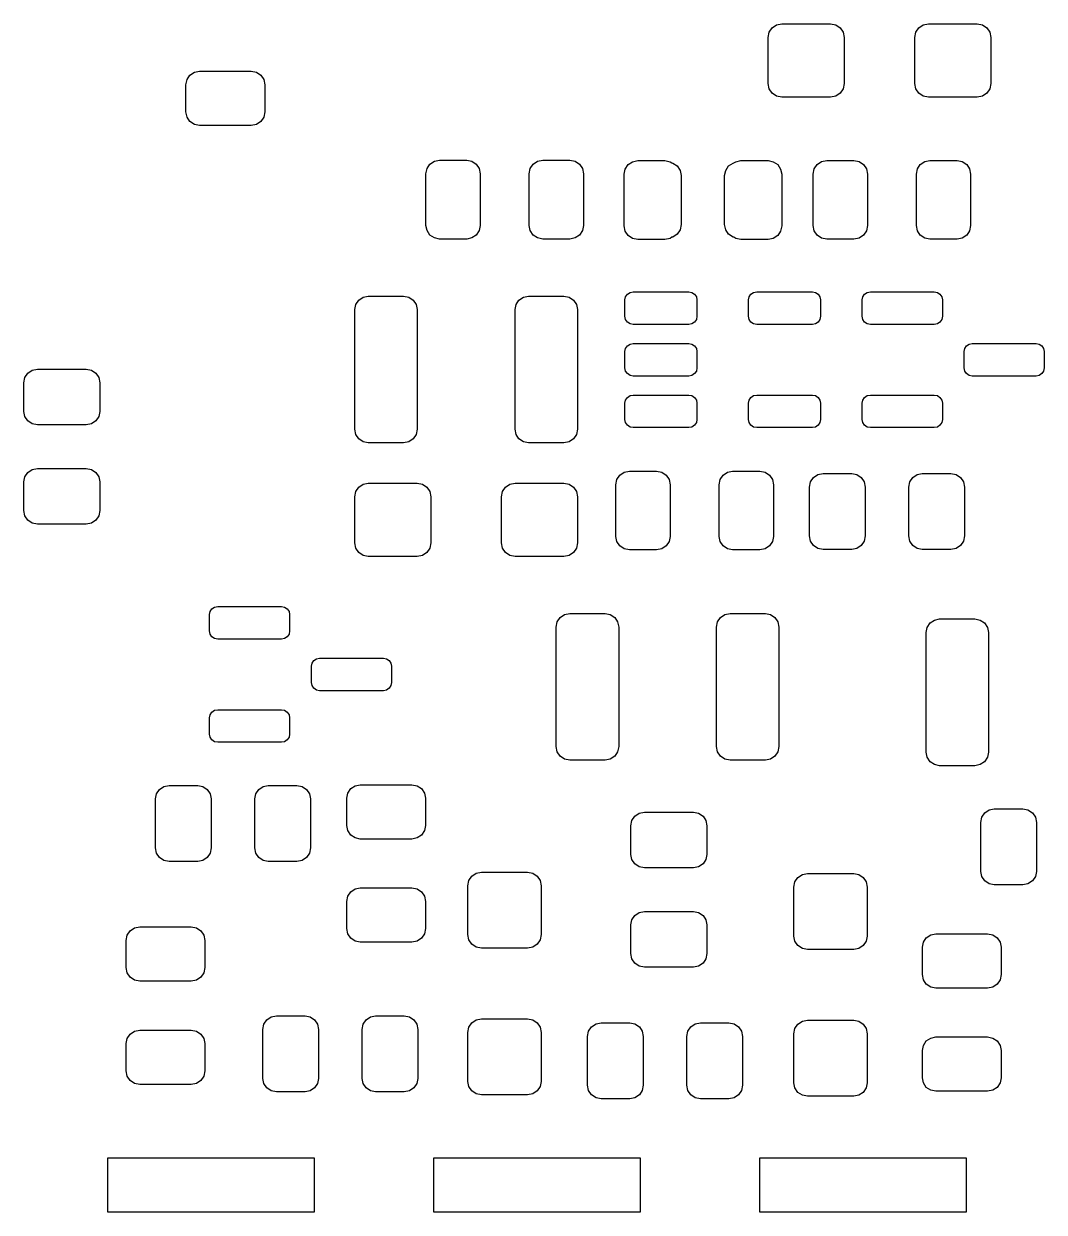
# Model space of a CAD drawing. Header units: inches. Extents: x 0.39 to 2.81, y 0.39 to 2.13.
# Drawn here: x 1.582 to 2.322, y 0.398 to 1.259 of the extents above; entities that cross this region are included whole.
import ezdxf

# ---------------------------------------------------------------- set-up
doc = ezdxf.new("R2010")
doc.units = ezdxf.units.IN
doc.header["$MEASUREMENT"] = 0
doc.layers.add('BLACK', color=250, linetype='CONTINUOUS')

msp = doc.modelspace()

# ---------------------------------------------------------------- linework, layer by layer
at = {"layer": 'BLACK', "linetype": 'CONTINUOUS'}
for p, q in [((2.12472, 1.25655), (2.12791, 1.25868)), ((2.12791, 1.25868), (2.13168, 1.25943)), ((2.13168, 1.25943), (2.16711, 1.25943)), ((2.16711, 1.25943), (2.17088, 1.25868)), ((2.17088, 1.25868), (2.17407, 1.25655)), ((2.23102, 1.25655), (2.23421, 1.25868)), ((2.23421, 1.25868), (2.23798, 1.25943)), ((2.23798, 1.25943), (2.27341, 1.25943)), ((2.27341, 1.25943), (2.27718, 1.25868)), ((2.27718, 1.25868), (2.28037, 1.25655)), ((2.12183, 1.24959), (2.12258, 1.25336)), ((2.12183, 1.21613), (2.12183, 1.24959)), ((2.12258, 1.25336), (2.12472, 1.25655)), ((2.17407, 1.25655), (2.1762, 1.25336)), ((2.1762, 1.25336), (2.17695, 1.24959)), ((2.17695, 1.24959), (2.17695, 1.21613)), ((2.22813, 1.24959), (2.22888, 1.25336)), ((2.22813, 1.21613), (2.22813, 1.24959)), ((2.22888, 1.25336), (2.23102, 1.25655)), ((2.28037, 1.25655), (2.2825, 1.25336)), ((2.2825, 1.25336), (2.28325, 1.24959)), ((2.28325, 1.24959), (2.28325, 1.21613)), ((1.70288, 1.22226), (1.70608, 1.22439)), ((1.70608, 1.22439), (1.70984, 1.22514)), ((1.70984, 1.22514), (1.74724, 1.22514)), ((1.74724, 1.22514), (1.75101, 1.22439)), ((1.75101, 1.22439), (1.7542, 1.22226)), ((1.7, 1.2153), (1.70075, 1.21907)), ((1.7, 1.19561), (1.7, 1.2153)), ((1.70075, 1.21907), (1.70288, 1.22226)), ((1.7542, 1.22226), (1.75634, 1.21907)), ((1.75634, 1.21907), (1.75709, 1.2153)), ((1.75709, 1.2153), (1.75709, 1.19561)), ((2.12258, 1.21236), (2.12183, 1.21613)), ((2.17695, 1.21613), (2.1762, 1.21236)), ((2.22888, 1.21236), (2.22813, 1.21613)), ((2.28325, 1.21613), (2.2825, 1.21236)), ((2.12472, 1.20917), (2.12258, 1.21236)), ((2.12791, 1.20703), (2.12472, 1.20917)), ((2.13168, 1.20628), (2.12791, 1.20703)), ((2.16711, 1.20628), (2.13168, 1.20628)), ((2.17088, 1.20703), (2.16711, 1.20628)), ((2.17407, 1.20917), (2.17088, 1.20703)), ((2.1762, 1.21236), (2.17407, 1.20917)), ((2.23102, 1.20917), (2.22888, 1.21236)), ((2.23421, 1.20703), (2.23102, 1.20917)), ((2.23798, 1.20628), (2.23421, 1.20703)), ((2.27341, 1.20628), (2.23798, 1.20628)), ((2.27718, 1.20703), (2.27341, 1.20628)), ((2.28037, 1.20917), (2.27718, 1.20703)), ((2.2825, 1.21236), (2.28037, 1.20917)), ((1.70075, 1.19185), (1.7, 1.19561)), ((1.70288, 1.18865), (1.70075, 1.19185)), ((1.70608, 1.18652), (1.70288, 1.18865)), ((1.7542, 1.18865), (1.75101, 1.18652)), ((1.75634, 1.19185), (1.7542, 1.18865)), ((1.75709, 1.19561), (1.75634, 1.19185)), ((1.70984, 1.18577), (1.70608, 1.18652)), ((1.74724, 1.18577), (1.70984, 1.18577)), ((1.75101, 1.18652), (1.74724, 1.18577)), ((1.87391, 1.1507), (1.87466, 1.15447)), ((1.87466, 1.15447), (1.8768, 1.15766)), ((1.8768, 1.15766), (1.87999, 1.15979)), ((1.87999, 1.15979), (1.88376, 1.16054)), ((1.88376, 1.16054), (1.90344, 1.16054)), ((1.90344, 1.16054), (1.90721, 1.15979)), ((1.90721, 1.15979), (1.9104, 1.15766)), ((1.9104, 1.15766), (1.91253, 1.15447)), ((1.91253, 1.15447), (1.91328, 1.1507)), ((1.94872, 1.1507), (1.94947, 1.15447)), ((1.94947, 1.15447), (1.9516, 1.15766)), ((1.9516, 1.15766), (1.95479, 1.15979)), ((1.95479, 1.15979), (1.95856, 1.16054)), ((1.95856, 1.16054), (1.97824, 1.16054)), ((1.97824, 1.16054), (1.98201, 1.15979)), ((1.98201, 1.15979), (1.9852, 1.15766)), ((1.9852, 1.15766), (1.98734, 1.15447)), ((1.98734, 1.15447), (1.98809, 1.1507)), ((2.0175, 1.1504), (2.01825, 1.15417)), ((2.01825, 1.15417), (2.02039, 1.15736)), ((2.02039, 1.15736), (2.02358, 1.15949)), ((2.02358, 1.15949), (2.02735, 1.16024)), ((2.02735, 1.16024), (2.04703, 1.16024)), ((2.04703, 1.16024), (2.0508, 1.15949)), ((2.0508, 1.15949), (2.05206, 1.15865)), ((2.05206, 1.15865), (2.05277, 1.15851)), ((2.05277, 1.15851), (2.05596, 1.15638)), ((2.05596, 1.15638), (2.05809, 1.15318)), ((2.09109, 1.15318), (2.09322, 1.15638)), ((2.09322, 1.15638), (2.09641, 1.15851)), ((2.09641, 1.15851), (2.09712, 1.15865)), ((2.09712, 1.15865), (2.09838, 1.15949)), ((2.09838, 1.15949), (2.10215, 1.16024)), ((2.10215, 1.16024), (2.12183, 1.16024)), ((2.12183, 1.16024), (2.1256, 1.15949)), ((2.1256, 1.15949), (2.12879, 1.15736)), ((2.12879, 1.15736), (2.13093, 1.15417)), ((2.13093, 1.15417), (2.13168, 1.1504)), ((2.15446, 1.15056), (2.15521, 1.15433)), ((2.15521, 1.15433), (2.15734, 1.15752)), ((2.15734, 1.15752), (2.16053, 1.15965)), ((2.16053, 1.15965), (2.1643, 1.1604)), ((2.1643, 1.1604), (2.18398, 1.1604)), ((2.18398, 1.1604), (2.18775, 1.15965)), ((2.18775, 1.15965), (2.19094, 1.15752)), ((2.19094, 1.15752), (2.19308, 1.15433)), ((2.19308, 1.15433), (2.19383, 1.15056)), ((2.22926, 1.15056), (2.23001, 1.15433)), ((2.23001, 1.15433), (2.23214, 1.15752)), ((2.23214, 1.15752), (2.23534, 1.15965)), ((2.23534, 1.15965), (2.2391, 1.1604)), ((2.2391, 1.1604), (2.25879, 1.1604)), ((2.25879, 1.1604), (2.26255, 1.15965)), ((2.26255, 1.15965), (2.26575, 1.15752)), ((2.26575, 1.15752), (2.26788, 1.15433)), ((2.26788, 1.15433), (2.26863, 1.15056)), ((1.87391, 1.1133), (1.87391, 1.1507)), ((1.91328, 1.1507), (1.91328, 1.1133)), ((1.94872, 1.1133), (1.94872, 1.1507)), ((1.98809, 1.1507), (1.98809, 1.1133)), ((2.0175, 1.113), (2.0175, 1.1504)), ((2.05809, 1.15318), (2.05884, 1.14942)), ((2.05884, 1.14942), (2.05884, 1.11398)), ((2.09034, 1.14942), (2.09109, 1.15318)), ((2.09034, 1.11398), (2.09034, 1.14942)), ((2.13168, 1.1504), (2.13168, 1.113)), ((2.15446, 1.11316), (2.15446, 1.15056)), ((2.19383, 1.15056), (2.19383, 1.11316)), ((2.22926, 1.11316), (2.22926, 1.15056)), ((2.26863, 1.15056), (2.26863, 1.11316)), ((1.87466, 1.10953), (1.87391, 1.1133)), ((1.91328, 1.1133), (1.91253, 1.10953)), ((1.94947, 1.10953), (1.94872, 1.1133)), ((1.98809, 1.1133), (1.98734, 1.10953)), ((2.01825, 1.10923), (2.0175, 1.113)), ((2.05884, 1.11398), (2.05809, 1.11022)), ((2.09109, 1.11022), (2.09034, 1.11398)), ((2.13168, 1.113), (2.13093, 1.10923)), ((2.15521, 1.10939), (2.15446, 1.11316)), ((2.19383, 1.11316), (2.19308, 1.10939)), ((2.23001, 1.10939), (2.22926, 1.11316)), ((2.26863, 1.11316), (2.26788, 1.10939)), ((1.8768, 1.10634), (1.87466, 1.10953)), ((1.87999, 1.10421), (1.8768, 1.10634)), ((1.88376, 1.10346), (1.87999, 1.10421)), ((1.90344, 1.10346), (1.88376, 1.10346)), ((1.90721, 1.10421), (1.90344, 1.10346)), ((1.9104, 1.10634), (1.90721, 1.10421)), ((1.91253, 1.10953), (1.9104, 1.10634)), ((1.9516, 1.10634), (1.94947, 1.10953)), ((1.95479, 1.10421), (1.9516, 1.10634)), ((1.95856, 1.10346), (1.95479, 1.10421)), ((1.97824, 1.10346), (1.95856, 1.10346)), ((1.98201, 1.10421), (1.97824, 1.10346)), ((1.9852, 1.10634), (1.98201, 1.10421)), ((1.98734, 1.10953), (1.9852, 1.10634)), ((2.02039, 1.10604), (2.01825, 1.10923)), ((2.02358, 1.10391), (2.02039, 1.10604)), ((2.02735, 1.10316), (2.02358, 1.10391)), ((2.04703, 1.10316), (2.02735, 1.10316)), ((2.0508, 1.10391), (2.04703, 1.10316)), ((2.05206, 1.10475), (2.0508, 1.10391)), ((2.05277, 1.10489), (2.05206, 1.10475)), ((2.05596, 1.10702), (2.05277, 1.10489)), ((2.05809, 1.11022), (2.05596, 1.10702)), ((2.09322, 1.10702), (2.09109, 1.11022)), ((2.09641, 1.10489), (2.09322, 1.10702)), ((2.09712, 1.10475), (2.09641, 1.10489)), ((2.09838, 1.10391), (2.09712, 1.10475)), ((2.10215, 1.10316), (2.09838, 1.10391)), ((2.12183, 1.10316), (2.10215, 1.10316)), ((2.1256, 1.10391), (2.12183, 1.10316)), ((2.12879, 1.10604), (2.1256, 1.10391)), ((2.13093, 1.10923), (2.12879, 1.10604)), ((2.15734, 1.1062), (2.15521, 1.10939)), ((2.16053, 1.10406), (2.15734, 1.1062)), ((2.1643, 1.10331), (2.16053, 1.10406)), ((2.18398, 1.10331), (2.1643, 1.10331)), ((2.18775, 1.10406), (2.18398, 1.10331)), ((2.19094, 1.1062), (2.18775, 1.10406)), ((2.19308, 1.10939), (2.19094, 1.1062)), ((2.23214, 1.1062), (2.23001, 1.10939)), ((2.23534, 1.10406), (2.23214, 1.1062)), ((2.2391, 1.10331), (2.23534, 1.10406)), ((2.25879, 1.10331), (2.2391, 1.10331)), ((2.26255, 1.10406), (2.25879, 1.10331)), ((2.26575, 1.1062), (2.26255, 1.10406)), ((2.26788, 1.10939), (2.26575, 1.1062)), ((1.82304, 1.05607), (1.82517, 1.05927)), ((1.82517, 1.05927), (1.82837, 1.0614)), ((1.82837, 1.0614), (1.83213, 1.06215)), ((1.83213, 1.06215), (1.85772, 1.06215)), ((1.85772, 1.06215), (1.86149, 1.0614)), ((1.86149, 1.0614), (1.86468, 1.05927)), ((1.86468, 1.05927), (1.86682, 1.05607)), ((1.93918, 1.05607), (1.94132, 1.05927)), ((1.94132, 1.05927), (1.94451, 1.0614)), ((1.94451, 1.0614), (1.94828, 1.06215)), ((1.94828, 1.06215), (1.97387, 1.06215)), ((1.97387, 1.06215), (1.97763, 1.0614)), ((1.97763, 1.0614), (1.98083, 1.05927)), ((1.98083, 1.05927), (1.98296, 1.05607)), ((2.01813, 1.05931), (2.01858, 1.06157)), ((2.01813, 1.0475), (2.01813, 1.05931)), ((2.01858, 1.06157), (2.01986, 1.06348)), ((2.01986, 1.06348), (2.02178, 1.06476)), ((2.02178, 1.06476), (2.02404, 1.06521)), ((2.02404, 1.06521), (2.06439, 1.06521)), ((2.06439, 1.06521), (2.06665, 1.06476)), ((2.06665, 1.06476), (2.06857, 1.06348)), ((2.06857, 1.06348), (2.06985, 1.06157)), ((2.06985, 1.06157), (2.0703, 1.05931)), ((2.0703, 1.05931), (2.0703, 1.0475)), ((2.1077, 1.05931), (2.10815, 1.06157)), ((2.1077, 1.0475), (2.1077, 1.05931)), ((2.10815, 1.06157), (2.10943, 1.06348)), ((2.10943, 1.06348), (2.11135, 1.06476)), ((2.11135, 1.06476), (2.11361, 1.06521)), ((2.11361, 1.06521), (2.15396, 1.06521)), ((2.15396, 1.06521), (2.15622, 1.06476)), ((2.15622, 1.06476), (2.15814, 1.06348)), ((2.15814, 1.06348), (2.15942, 1.06157)), ((2.15942, 1.06157), (2.15987, 1.05931)), ((2.15987, 1.05931), (2.15987, 1.0475)), ((2.19006, 1.05931), (2.1905, 1.06157)), ((2.19006, 1.0475), (2.19006, 1.05931)), ((2.1905, 1.06157), (2.19178, 1.06348)), ((2.19178, 1.06348), (2.1937, 1.06476)), ((2.1937, 1.06476), (2.19596, 1.06521)), ((2.19596, 1.06521), (2.24222, 1.06521)), ((2.24222, 1.06521), (2.24448, 1.06476)), ((2.24448, 1.06476), (2.2464, 1.06348)), ((2.2464, 1.06348), (2.24768, 1.06157)), ((2.24768, 1.06157), (2.24813, 1.05931)), ((2.24813, 1.05931), (2.24813, 1.0475)), ((1.82229, 1.05231), (1.82304, 1.05607)), ((1.82229, 0.96569), (1.82229, 1.05231)), ((1.86682, 1.05607), (1.86757, 1.05231)), ((1.86757, 1.05231), (1.86757, 0.96569)), ((1.93843, 1.05231), (1.93918, 1.05607)), ((1.93843, 0.96569), (1.93843, 1.05231)), ((1.98296, 1.05607), (1.98371, 1.05231)), ((1.98371, 1.05231), (1.98371, 0.96569)), ((2.01858, 1.04524), (2.01813, 1.0475)), ((2.01986, 1.04332), (2.01858, 1.04524)), ((2.02178, 1.04204), (2.01986, 1.04332)), ((2.02404, 1.04159), (2.02178, 1.04204)), ((2.06665, 1.04204), (2.06439, 1.04159)), ((2.06857, 1.04332), (2.06665, 1.04204)), ((2.06985, 1.04524), (2.06857, 1.04332)), ((2.0703, 1.0475), (2.06985, 1.04524)), ((2.10815, 1.04524), (2.1077, 1.0475)), ((2.10943, 1.04332), (2.10815, 1.04524)), ((2.11135, 1.04204), (2.10943, 1.04332)), ((2.11361, 1.04159), (2.11135, 1.04204)), ((2.15622, 1.04204), (2.15396, 1.04159)), ((2.15814, 1.04332), (2.15622, 1.04204)), ((2.15942, 1.04524), (2.15814, 1.04332)), ((2.15987, 1.0475), (2.15942, 1.04524)), ((2.1905, 1.04524), (2.19006, 1.0475)), ((2.19178, 1.04332), (2.1905, 1.04524)), ((2.1937, 1.04204), (2.19178, 1.04332)), ((2.19596, 1.04159), (2.1937, 1.04204)), ((2.24448, 1.04204), (2.24222, 1.04159)), ((2.2464, 1.04332), (2.24448, 1.04204)), ((2.24768, 1.04524), (2.2464, 1.04332)), ((2.24813, 1.0475), (2.24768, 1.04524)), ((2.06439, 1.04159), (2.02404, 1.04159)), ((2.15396, 1.04159), (2.11361, 1.04159)), ((2.24222, 1.04159), (2.19596, 1.04159)), ((2.01858, 1.02417), (2.01986, 1.02608)), ((2.01986, 1.02608), (2.02178, 1.02736)), ((2.02178, 1.02736), (2.02404, 1.02781)), ((2.02404, 1.02781), (2.06439, 1.02781)), ((2.06439, 1.02781), (2.06665, 1.02736)), ((2.06665, 1.02736), (2.06857, 1.02608)), ((2.06857, 1.02608), (2.06985, 1.02417)), ((2.26432, 1.02417), (2.2656, 1.02608)), ((2.2656, 1.02608), (2.26752, 1.02736)), ((2.26752, 1.02736), (2.26978, 1.02781)), ((2.26978, 1.02781), (2.31604, 1.02781)), ((2.31604, 1.02781), (2.3183, 1.02736)), ((2.3183, 1.02736), (2.32022, 1.02608)), ((2.32022, 1.02608), (2.3215, 1.02417)), ((2.01813, 1.02191), (2.01858, 1.02417)), ((2.01813, 1.01009), (2.01813, 1.02191)), ((2.06985, 1.02417), (2.0703, 1.02191)), ((2.0703, 1.02191), (2.0703, 1.01009)), ((2.26387, 1.02191), (2.26432, 1.02417)), ((2.26387, 1.01009), (2.26387, 1.02191)), ((2.3215, 1.02417), (2.32194, 1.02191)), ((2.32194, 1.02191), (2.32194, 1.01009)), ((1.58532, 1.00622), (1.58852, 1.00835)), ((1.58852, 1.00835), (1.59228, 1.0091)), ((1.59228, 1.0091), (1.62772, 1.0091)), ((1.62772, 1.0091), (1.63148, 1.00835)), ((1.63148, 1.00835), (1.63468, 1.00622)), ((2.01858, 1.00783), (2.01813, 1.01009)), ((2.01986, 1.00592), (2.01858, 1.00783)), ((2.06985, 1.00783), (2.06857, 1.00592)), ((2.0703, 1.01009), (2.06985, 1.00783)), ((2.26432, 1.00783), (2.26387, 1.01009)), ((2.2656, 1.00592), (2.26432, 1.00783)), ((2.3215, 1.00783), (2.32022, 1.00592)), ((2.32194, 1.01009), (2.3215, 1.00783)), ((1.58244, 0.99926), (1.58319, 1.00303)), ((1.58244, 0.97859), (1.58244, 0.99926)), ((1.58319, 1.00303), (1.58532, 1.00622)), ((1.63468, 1.00622), (1.63681, 1.00303)), ((1.63681, 1.00303), (1.63756, 0.99926)), ((1.63756, 0.99926), (1.63756, 0.97859)), ((2.02178, 1.00464), (2.01986, 1.00592)), ((2.02404, 1.00419), (2.02178, 1.00464)), ((2.06439, 1.00419), (2.02404, 1.00419)), ((2.06665, 1.00464), (2.06439, 1.00419)), ((2.06857, 1.00592), (2.06665, 1.00464)), ((2.26752, 1.00464), (2.2656, 1.00592)), ((2.26978, 1.00419), (2.26752, 1.00464)), ((2.31604, 1.00419), (2.26978, 1.00419)), ((2.3183, 1.00464), (2.31604, 1.00419)), ((2.32022, 1.00592), (2.3183, 1.00464)), ((2.02178, 0.98996), (2.02404, 0.99041)), ((2.02404, 0.99041), (2.06439, 0.99041)), ((2.06439, 0.99041), (2.06665, 0.98996)), ((2.11135, 0.98996), (2.11361, 0.99041)), ((2.11361, 0.99041), (2.15396, 0.99041)), ((2.15396, 0.99041), (2.15622, 0.98996)), ((2.1937, 0.98996), (2.19596, 0.99041)), ((2.19596, 0.99041), (2.24222, 0.99041)), ((2.24222, 0.99041), (2.24448, 0.98996)), ((2.01813, 0.9845), (2.01858, 0.98676)), ((2.01813, 0.97269), (2.01813, 0.9845)), ((2.01858, 0.98676), (2.01986, 0.98868)), ((2.01986, 0.98868), (2.02178, 0.98996)), ((2.06665, 0.98996), (2.06857, 0.98868)), ((2.06857, 0.98868), (2.06985, 0.98676)), ((2.06985, 0.98676), (2.0703, 0.9845)), ((2.0703, 0.9845), (2.0703, 0.97269)), ((2.1077, 0.9845), (2.10815, 0.98676)), ((2.1077, 0.97269), (2.1077, 0.9845)), ((2.10815, 0.98676), (2.10943, 0.98868)), ((2.10943, 0.98868), (2.11135, 0.98996)), ((2.15622, 0.98996), (2.15814, 0.98868)), ((2.15814, 0.98868), (2.15942, 0.98676)), ((2.15942, 0.98676), (2.15987, 0.9845)), ((2.15987, 0.9845), (2.15987, 0.97269)), ((2.19006, 0.9845), (2.1905, 0.98676)), ((2.19006, 0.97269), (2.19006, 0.9845)), ((2.1905, 0.98676), (2.19178, 0.98868)), ((2.19178, 0.98868), (2.1937, 0.98996)), ((2.24448, 0.98996), (2.2464, 0.98868)), ((2.2464, 0.98868), (2.24768, 0.98676)), ((2.24768, 0.98676), (2.24813, 0.9845)), ((2.24813, 0.9845), (2.24813, 0.97269)), ((1.58319, 0.97482), (1.58244, 0.97859)), ((1.58532, 0.97163), (1.58319, 0.97482)), ((1.63681, 0.97482), (1.63468, 0.97163)), ((1.63756, 0.97859), (1.63681, 0.97482)), ((1.58852, 0.9695), (1.58532, 0.97163)), ((1.59228, 0.96875), (1.58852, 0.9695)), ((1.62772, 0.96875), (1.59228, 0.96875)), ((1.63148, 0.9695), (1.62772, 0.96875)), ((1.63468, 0.97163), (1.63148, 0.9695)), ((1.82304, 0.96193), (1.82229, 0.96569)), ((1.86757, 0.96569), (1.86682, 0.96193)), ((1.93918, 0.96193), (1.93843, 0.96569)), ((1.98371, 0.96569), (1.98296, 0.96193)), ((2.01858, 0.97043), (2.01813, 0.97269)), ((2.01986, 0.96852), (2.01858, 0.97043)), ((2.02178, 0.96724), (2.01986, 0.96852)), ((2.02404, 0.96679), (2.02178, 0.96724)), ((2.06439, 0.96679), (2.02404, 0.96679)), ((2.06665, 0.96724), (2.06439, 0.96679)), ((2.06857, 0.96852), (2.06665, 0.96724)), ((2.06985, 0.97043), (2.06857, 0.96852)), ((2.0703, 0.97269), (2.06985, 0.97043)), ((2.10815, 0.97043), (2.1077, 0.97269)), ((2.10943, 0.96852), (2.10815, 0.97043)), ((2.11135, 0.96724), (2.10943, 0.96852)), ((2.11361, 0.96679), (2.11135, 0.96724)), ((2.15396, 0.96679), (2.11361, 0.96679)), ((2.15622, 0.96724), (2.15396, 0.96679)), ((2.15814, 0.96852), (2.15622, 0.96724)), ((2.15942, 0.97043), (2.15814, 0.96852)), ((2.15987, 0.97269), (2.15942, 0.97043)), ((2.1905, 0.97043), (2.19006, 0.97269)), ((2.19178, 0.96852), (2.1905, 0.97043)), ((2.1937, 0.96724), (2.19178, 0.96852)), ((2.19596, 0.96679), (2.1937, 0.96724)), ((2.24222, 0.96679), (2.19596, 0.96679)), ((2.24448, 0.96724), (2.24222, 0.96679)), ((2.2464, 0.96852), (2.24448, 0.96724)), ((2.24768, 0.97043), (2.2464, 0.96852)), ((2.24813, 0.97269), (2.24768, 0.97043)), ((1.82517, 0.95873), (1.82304, 0.96193)), ((1.82837, 0.9566), (1.82517, 0.95873)), ((1.83213, 0.95585), (1.82837, 0.9566)), ((1.86149, 0.9566), (1.85772, 0.95585)), ((1.86468, 0.95873), (1.86149, 0.9566)), ((1.86682, 0.96193), (1.86468, 0.95873)), ((1.94132, 0.95873), (1.93918, 0.96193)), ((1.94451, 0.9566), (1.94132, 0.95873)), ((1.94828, 0.95585), (1.94451, 0.9566)), ((1.97763, 0.9566), (1.97387, 0.95585)), ((1.98083, 0.95873), (1.97763, 0.9566)), ((1.98296, 0.96193), (1.98083, 0.95873)), ((1.85772, 0.95585), (1.83213, 0.95585)), ((1.97387, 0.95585), (1.94828, 0.95585)), ((1.58244, 0.92741), (1.58319, 0.93118)), ((1.58319, 0.93118), (1.58532, 0.93437)), ((1.58532, 0.93437), (1.58852, 0.9365)), ((1.58852, 0.9365), (1.59228, 0.93725)), ((1.59228, 0.93725), (1.62772, 0.93725)), ((1.62772, 0.93725), (1.63148, 0.9365)), ((1.63148, 0.9365), (1.63468, 0.93437)), ((1.63468, 0.93437), (1.63681, 0.93118)), ((1.63681, 0.93118), (1.63756, 0.92741)), ((2.01225, 0.92917), (2.01439, 0.93236)), ((2.01439, 0.93236), (2.01758, 0.93449)), ((2.01758, 0.93449), (2.02135, 0.93524)), ((2.02135, 0.93524), (2.04103, 0.93524)), ((2.04103, 0.93524), (2.0448, 0.93449)), ((2.0448, 0.93449), (2.04799, 0.93236)), ((2.04799, 0.93236), (2.05012, 0.92917)), ((2.08706, 0.92917), (2.08919, 0.93236)), ((2.08919, 0.93236), (2.09238, 0.93449)), ((2.09238, 0.93449), (2.09615, 0.93524)), ((2.09615, 0.93524), (2.11583, 0.93524)), ((2.11583, 0.93524), (2.1196, 0.93449)), ((2.1196, 0.93449), (2.12279, 0.93236)), ((2.12279, 0.93236), (2.12493, 0.92917)), ((2.15265, 0.92748), (2.15478, 0.93068)), ((2.15478, 0.93068), (2.15797, 0.93281)), ((2.15797, 0.93281), (2.16174, 0.93356)), ((2.16174, 0.93356), (2.18241, 0.93356)), ((2.18241, 0.93356), (2.18618, 0.93281)), ((2.18618, 0.93281), (2.18937, 0.93068)), ((2.18937, 0.93068), (2.1915, 0.92748)), ((2.2245, 0.92748), (2.22663, 0.93068)), ((2.22663, 0.93068), (2.22982, 0.93281)), ((2.22982, 0.93281), (2.23359, 0.93356)), ((2.23359, 0.93356), (2.25426, 0.93356)), ((2.25426, 0.93356), (2.25803, 0.93281)), ((2.25803, 0.93281), (2.26122, 0.93068)), ((2.26122, 0.93068), (2.26335, 0.92748)), ((1.58244, 0.90674), (1.58244, 0.92741)), ((1.63756, 0.92741), (1.63756, 0.90674)), ((1.82304, 0.9205), (1.82517, 0.92369)), ((1.82517, 0.92369), (1.82837, 0.92583)), ((1.82837, 0.92583), (1.83213, 0.92657)), ((1.83213, 0.92657), (1.86757, 0.92657)), ((1.86757, 0.92657), (1.87133, 0.92583)), ((1.87133, 0.92583), (1.87453, 0.92369)), ((1.87453, 0.92369), (1.87666, 0.9205)), ((1.92934, 0.9205), (1.93147, 0.92369)), ((1.93147, 0.92369), (1.93467, 0.92583)), ((1.93467, 0.92583), (1.93843, 0.92657)), ((1.93843, 0.92657), (1.97387, 0.92657)), ((1.97387, 0.92657), (1.97763, 0.92583)), ((1.97763, 0.92583), (1.98083, 0.92369)), ((1.98083, 0.92369), (1.98296, 0.9205)), ((2.0115, 0.9254), (2.01225, 0.92917)), ((2.0115, 0.888), (2.0115, 0.9254)), ((2.05012, 0.92917), (2.05087, 0.9254)), ((2.05087, 0.9254), (2.05087, 0.888)), ((2.08631, 0.9254), (2.08706, 0.92917)), ((2.08631, 0.888), (2.08631, 0.9254)), ((2.12493, 0.92917), (2.12568, 0.9254)), ((2.12568, 0.9254), (2.12568, 0.888)), ((2.1519, 0.92372), (2.15265, 0.92748)), ((2.1519, 0.88828), (2.1519, 0.92372)), ((2.1915, 0.92748), (2.19225, 0.92372)), ((2.19225, 0.92372), (2.19225, 0.88828)), ((2.22375, 0.92372), (2.2245, 0.92748)), ((2.22375, 0.88828), (2.22375, 0.92372)), ((2.26335, 0.92748), (2.2641, 0.92372)), ((2.2641, 0.92372), (2.2641, 0.88828)), ((1.82229, 0.91673), (1.82304, 0.9205)), ((1.82229, 0.88327), (1.82229, 0.91673)), ((1.87666, 0.9205), (1.87741, 0.91673)), ((1.87741, 0.91673), (1.87741, 0.88327)), ((1.92859, 0.91673), (1.92934, 0.9205)), ((1.92859, 0.88327), (1.92859, 0.91673)), ((1.98296, 0.9205), (1.98371, 0.91673)), ((1.98371, 0.91673), (1.98371, 0.88327)), ((1.58319, 0.90297), (1.58244, 0.90674)), ((1.63756, 0.90674), (1.63681, 0.90297)), ((1.58532, 0.89978), (1.58319, 0.90297)), ((1.58852, 0.89765), (1.58532, 0.89978)), ((1.59228, 0.8969), (1.58852, 0.89765)), ((1.62772, 0.8969), (1.59228, 0.8969)), ((1.63148, 0.89765), (1.62772, 0.8969)), ((1.63468, 0.89978), (1.63148, 0.89765)), ((1.63681, 0.90297), (1.63468, 0.89978)), ((2.01225, 0.88423), (2.0115, 0.888)), ((2.05087, 0.888), (2.05012, 0.88423)), ((2.08706, 0.88423), (2.08631, 0.888)), ((2.12568, 0.888), (2.12493, 0.88423)), ((2.15265, 0.88452), (2.1519, 0.88828)), ((2.19225, 0.88828), (2.1915, 0.88452)), ((2.2245, 0.88452), (2.22375, 0.88828)), ((2.2641, 0.88828), (2.26335, 0.88452)), ((1.82304, 0.8795), (1.82229, 0.88327)), ((1.82517, 0.87631), (1.82304, 0.8795)), ((1.87666, 0.8795), (1.87453, 0.87631)), ((1.87741, 0.88327), (1.87666, 0.8795)), ((1.92934, 0.8795), (1.92859, 0.88327)), ((1.93147, 0.87631), (1.92934, 0.8795)), ((1.98296, 0.8795), (1.98083, 0.87631)), ((1.98371, 0.88327), (1.98296, 0.8795)), ((2.01439, 0.88104), (2.01225, 0.88423)), ((2.01758, 0.87891), (2.01439, 0.88104)), ((2.02135, 0.87816), (2.01758, 0.87891)), ((2.0448, 0.87891), (2.04103, 0.87816)), ((2.04799, 0.88104), (2.0448, 0.87891)), ((2.05012, 0.88423), (2.04799, 0.88104)), ((2.08919, 0.88104), (2.08706, 0.88423)), ((2.09238, 0.87891), (2.08919, 0.88104)), ((2.09615, 0.87816), (2.09238, 0.87891)), ((2.1196, 0.87891), (2.11583, 0.87816)), ((2.12279, 0.88104), (2.1196, 0.87891)), ((2.12493, 0.88423), (2.12279, 0.88104)), ((2.15478, 0.88132), (2.15265, 0.88452)), ((2.15797, 0.87919), (2.15478, 0.88132)), ((2.16174, 0.87844), (2.15797, 0.87919)), ((2.18241, 0.87844), (2.16174, 0.87844)), ((2.18618, 0.87919), (2.18241, 0.87844)), ((2.18937, 0.88132), (2.18618, 0.87919)), ((2.1915, 0.88452), (2.18937, 0.88132)), ((2.22663, 0.88132), (2.2245, 0.88452)), ((2.22982, 0.87919), (2.22663, 0.88132)), ((2.23359, 0.87844), (2.22982, 0.87919)), ((2.25426, 0.87844), (2.23359, 0.87844)), ((2.25803, 0.87919), (2.25426, 0.87844)), ((2.26122, 0.88132), (2.25803, 0.87919)), ((2.26335, 0.88452), (2.26122, 0.88132)), ((1.82837, 0.87417), (1.82517, 0.87631)), ((1.83213, 0.87343), (1.82837, 0.87417)), ((1.86757, 0.87343), (1.83213, 0.87343)), ((1.87133, 0.87417), (1.86757, 0.87343)), ((1.87453, 0.87631), (1.87133, 0.87417)), ((1.93467, 0.87417), (1.93147, 0.87631)), ((1.93843, 0.87343), (1.93467, 0.87417)), ((1.97387, 0.87343), (1.93843, 0.87343)), ((1.97763, 0.87417), (1.97387, 0.87343)), ((1.98083, 0.87631), (1.97763, 0.87417)), ((2.04103, 0.87816), (2.02135, 0.87816)), ((2.11583, 0.87816), (2.09615, 0.87816)), ((1.7175, 0.83357), (1.71878, 0.83548)), ((1.71878, 0.83548), (1.7207, 0.83676)), ((1.7207, 0.83676), (1.72296, 0.83721)), ((1.72296, 0.83721), (1.76922, 0.83721)), ((1.76922, 0.83721), (1.77148, 0.83676)), ((1.77148, 0.83676), (1.7734, 0.83548)), ((1.7734, 0.83548), (1.77468, 0.83357)), ((1.71706, 0.83131), (1.7175, 0.83357)), ((1.71706, 0.8195), (1.71706, 0.83131)), ((1.77468, 0.83357), (1.77513, 0.83131)), ((1.77513, 0.83131), (1.77513, 0.8195)), ((1.96904, 0.82607), (1.97117, 0.82927)), ((1.97117, 0.82927), (1.97437, 0.8314)), ((1.97437, 0.8314), (1.97813, 0.83215)), ((1.97813, 0.83215), (2.00372, 0.83215)), ((2.00372, 0.83215), (2.00749, 0.8314)), ((2.00749, 0.8314), (2.01068, 0.82927)), ((2.01068, 0.82927), (2.01282, 0.82607)), ((2.08518, 0.82607), (2.08732, 0.82927)), ((2.08732, 0.82927), (2.09051, 0.8314)), ((2.09051, 0.8314), (2.09428, 0.83215)), ((2.09428, 0.83215), (2.11987, 0.83215)), ((2.11987, 0.83215), (2.12363, 0.8314)), ((2.12363, 0.8314), (2.12683, 0.82927)), ((2.12683, 0.82927), (2.12896, 0.82607)), ((2.23917, 0.82527), (2.24237, 0.8274)), ((2.24237, 0.8274), (2.24613, 0.82815)), ((2.24613, 0.82815), (2.27172, 0.82815)), ((2.27172, 0.82815), (2.27549, 0.8274)), ((2.27549, 0.8274), (2.27868, 0.82527)), ((1.7175, 0.81724), (1.71706, 0.8195)), ((1.77513, 0.8195), (1.77468, 0.81724)), ((1.96829, 0.82231), (1.96904, 0.82607)), ((1.96829, 0.73569), (1.96829, 0.82231)), ((2.01282, 0.82607), (2.01357, 0.82231)), ((2.01357, 0.82231), (2.01357, 0.73569)), ((2.08443, 0.82231), (2.08518, 0.82607)), ((2.08443, 0.73569), (2.08443, 0.82231)), ((2.12896, 0.82607), (2.12971, 0.82231)), ((2.12971, 0.82231), (2.12971, 0.73569)), ((2.23629, 0.81831), (2.23704, 0.82207)), ((2.23629, 0.73169), (2.23629, 0.81831)), ((2.23704, 0.82207), (2.23917, 0.82527)), ((2.27868, 0.82527), (2.28082, 0.82207)), ((2.28082, 0.82207), (2.28157, 0.81831)), ((2.28157, 0.81831), (2.28157, 0.73169)), ((1.71878, 0.81532), (1.7175, 0.81724)), ((1.7207, 0.81404), (1.71878, 0.81532)), ((1.72296, 0.81359), (1.7207, 0.81404)), ((1.76922, 0.81359), (1.72296, 0.81359)), ((1.77148, 0.81404), (1.76922, 0.81359)), ((1.7734, 0.81532), (1.77148, 0.81404)), ((1.77468, 0.81724), (1.7734, 0.81532)), ((1.79087, 0.79391), (1.79132, 0.79617)), ((1.79087, 0.78209), (1.79087, 0.79391)), ((1.79132, 0.79617), (1.7926, 0.79808)), ((1.7926, 0.79808), (1.79452, 0.79936)), ((1.79452, 0.79936), (1.79678, 0.79981)), ((1.79678, 0.79981), (1.84304, 0.79981)), ((1.84304, 0.79981), (1.8453, 0.79936)), ((1.8453, 0.79936), (1.84722, 0.79808)), ((1.84722, 0.79808), (1.8485, 0.79617)), ((1.8485, 0.79617), (1.84894, 0.79391)), ((1.84894, 0.79391), (1.84894, 0.78209)), ((1.79132, 0.77983), (1.79087, 0.78209)), ((1.7926, 0.77792), (1.79132, 0.77983)), ((1.79452, 0.77664), (1.7926, 0.77792)), ((1.79678, 0.77619), (1.79452, 0.77664)), ((1.84304, 0.77619), (1.79678, 0.77619)), ((1.8453, 0.77664), (1.84304, 0.77619)), ((1.84722, 0.77792), (1.8453, 0.77664)), ((1.8485, 0.77983), (1.84722, 0.77792)), ((1.84894, 0.78209), (1.8485, 0.77983)), ((1.71706, 0.7565), (1.7175, 0.75876)), ((1.7175, 0.75876), (1.71878, 0.76068)), ((1.71878, 0.76068), (1.7207, 0.76196)), ((1.7207, 0.76196), (1.72296, 0.76241)), ((1.72296, 0.76241), (1.76922, 0.76241)), ((1.76922, 0.76241), (1.77148, 0.76196)), ((1.77148, 0.76196), (1.7734, 0.76068)), ((1.7734, 0.76068), (1.77468, 0.75876)), ((1.77468, 0.75876), (1.77513, 0.7565)), ((1.71706, 0.74469), (1.71706, 0.7565)), ((1.77513, 0.7565), (1.77513, 0.74469)), ((1.7175, 0.74243), (1.71706, 0.74469)), ((1.71878, 0.74052), (1.7175, 0.74243)), ((1.77468, 0.74243), (1.7734, 0.74052)), ((1.77513, 0.74469), (1.77468, 0.74243)), ((1.7207, 0.73924), (1.71878, 0.74052)), ((1.72296, 0.73879), (1.7207, 0.73924)), ((1.76922, 0.73879), (1.72296, 0.73879)), ((1.77148, 0.73924), (1.76922, 0.73879)), ((1.7734, 0.74052), (1.77148, 0.73924)), ((1.96904, 0.73193), (1.96829, 0.73569)), ((2.01357, 0.73569), (2.01282, 0.73193)), ((2.08518, 0.73193), (2.08443, 0.73569)), ((2.12971, 0.73569), (2.12896, 0.73193)), ((1.97117, 0.72873), (1.96904, 0.73193)), ((1.97437, 0.7266), (1.97117, 0.72873)), ((1.97813, 0.72585), (1.97437, 0.7266)), ((2.00372, 0.72585), (1.97813, 0.72585)), ((2.00749, 0.7266), (2.00372, 0.72585)), ((2.01068, 0.72873), (2.00749, 0.7266)), ((2.01282, 0.73193), (2.01068, 0.72873)), ((2.08732, 0.72873), (2.08518, 0.73193)), ((2.09051, 0.7266), (2.08732, 0.72873)), ((2.09428, 0.72585), (2.09051, 0.7266)), ((2.11987, 0.72585), (2.09428, 0.72585)), ((2.12363, 0.7266), (2.11987, 0.72585)), ((2.12683, 0.72873), (2.12363, 0.7266)), ((2.12896, 0.73193), (2.12683, 0.72873)), ((2.23704, 0.72793), (2.23629, 0.73169)), ((2.23917, 0.72473), (2.23704, 0.72793)), ((2.24237, 0.7226), (2.23917, 0.72473)), ((2.27868, 0.72473), (2.27549, 0.7226)), ((2.28082, 0.72793), (2.27868, 0.72473)), ((2.28157, 0.73169), (2.28082, 0.72793)), ((2.24613, 0.72185), (2.24237, 0.7226)), ((2.27172, 0.72185), (2.24613, 0.72185)), ((2.27549, 0.7226), (2.27172, 0.72185)), ((1.68086, 0.70468), (1.68405, 0.70681)), ((1.68405, 0.70681), (1.68781, 0.70756)), ((1.68781, 0.70756), (1.70848, 0.70756)), ((1.70848, 0.70756), (1.71225, 0.70681)), ((1.71225, 0.70681), (1.71544, 0.70468)), ((1.75271, 0.70468), (1.7559, 0.70681)), ((1.7559, 0.70681), (1.75967, 0.70756)), ((1.75967, 0.70756), (1.78033, 0.70756)), ((1.78033, 0.70756), (1.7841, 0.70681)), ((1.7841, 0.70681), (1.78729, 0.70468)), ((1.81934, 0.7052), (1.82253, 0.70734)), ((1.82253, 0.70734), (1.8263, 0.70809)), ((1.8263, 0.70809), (1.8637, 0.70809)), ((1.8637, 0.70809), (1.86747, 0.70734)), ((1.86747, 0.70734), (1.87066, 0.7052)), ((1.67797, 0.69772), (1.67872, 0.70148)), ((1.67797, 0.66228), (1.67797, 0.69772)), ((1.67872, 0.70148), (1.68086, 0.70468)), ((1.71544, 0.70468), (1.71758, 0.70148)), ((1.71758, 0.70148), (1.71833, 0.69772)), ((1.71833, 0.69772), (1.71833, 0.66228)), ((1.74982, 0.69772), (1.75057, 0.70148)), ((1.74982, 0.66228), (1.74982, 0.69772)), ((1.75057, 0.70148), (1.75271, 0.70468)), ((1.78729, 0.70468), (1.78943, 0.70148)), ((1.78943, 0.70148), (1.79018, 0.69772)), ((1.79018, 0.69772), (1.79018, 0.66228)), ((1.81646, 0.69824), (1.81721, 0.70201)), ((1.81646, 0.67856), (1.81646, 0.69824)), ((1.81721, 0.70201), (1.81934, 0.7052)), ((1.87066, 0.7052), (1.87279, 0.70201)), ((1.87279, 0.70201), (1.87354, 0.69824)), ((1.87354, 0.69824), (1.87354, 0.67856)), ((2.27878, 0.68768), (2.28197, 0.68981)), ((2.28197, 0.68981), (2.28574, 0.69056)), ((2.28574, 0.69056), (2.30641, 0.69056)), ((2.30641, 0.69056), (2.31018, 0.68981)), ((2.31018, 0.68981), (2.31337, 0.68768)), ((2.02244, 0.67826), (2.02319, 0.68203)), ((2.02319, 0.68203), (2.02532, 0.68522)), ((2.02532, 0.68522), (2.02852, 0.68735)), ((2.02852, 0.68735), (2.03228, 0.6881)), ((2.03228, 0.6881), (2.06772, 0.6881)), ((2.06772, 0.6881), (2.07148, 0.68735)), ((2.07148, 0.68735), (2.07468, 0.68522)), ((2.07468, 0.68522), (2.07681, 0.68203)), ((2.07681, 0.68203), (2.07756, 0.67826)), ((2.2759, 0.68072), (2.27665, 0.68448)), ((2.2759, 0.64528), (2.2759, 0.68072)), ((2.27665, 0.68448), (2.27878, 0.68768)), ((2.31337, 0.68768), (2.3155, 0.68448)), ((2.3155, 0.68448), (2.31625, 0.68072)), ((2.31625, 0.68072), (2.31625, 0.64528)), ((1.81721, 0.67479), (1.81646, 0.67856)), ((1.81934, 0.6716), (1.81721, 0.67479)), ((1.87279, 0.67479), (1.87066, 0.6716)), ((1.87354, 0.67856), (1.87279, 0.67479)), ((2.02244, 0.65759), (2.02244, 0.67826)), ((2.07756, 0.67826), (2.07756, 0.65759)), ((1.82253, 0.66947), (1.81934, 0.6716)), ((1.8263, 0.66872), (1.82253, 0.66947)), ((1.8637, 0.66872), (1.8263, 0.66872)), ((1.86747, 0.66947), (1.8637, 0.66872)), ((1.87066, 0.6716), (1.86747, 0.66947)), ((1.67872, 0.65852), (1.67797, 0.66228)), ((1.68086, 0.65532), (1.67872, 0.65852)), ((1.68405, 0.65319), (1.68086, 0.65532)), ((1.71544, 0.65532), (1.71225, 0.65319)), ((1.71758, 0.65852), (1.71544, 0.65532)), ((1.71833, 0.66228), (1.71758, 0.65852)), ((1.75057, 0.65852), (1.74982, 0.66228)), ((1.75271, 0.65532), (1.75057, 0.65852)), ((1.7559, 0.65319), (1.75271, 0.65532)), ((1.78729, 0.65532), (1.7841, 0.65319)), ((1.78943, 0.65852), (1.78729, 0.65532)), ((1.79018, 0.66228), (1.78943, 0.65852)), ((2.02319, 0.65382), (2.02244, 0.65759)), ((2.07756, 0.65759), (2.07681, 0.65382)), ((1.68781, 0.65244), (1.68405, 0.65319)), ((1.70848, 0.65244), (1.68781, 0.65244)), ((1.71225, 0.65319), (1.70848, 0.65244)), ((1.75967, 0.65244), (1.7559, 0.65319)), ((1.78033, 0.65244), (1.75967, 0.65244)), ((1.7841, 0.65319), (1.78033, 0.65244)), ((2.02532, 0.65063), (2.02319, 0.65382)), ((2.02852, 0.6485), (2.02532, 0.65063)), ((2.03228, 0.64775), (2.02852, 0.6485)), ((2.06772, 0.64775), (2.03228, 0.64775)), ((2.07148, 0.6485), (2.06772, 0.64775)), ((2.07468, 0.65063), (2.07148, 0.6485)), ((2.07681, 0.65382), (2.07468, 0.65063)), ((1.90427, 0.63485), (1.90502, 0.63862)), ((1.90502, 0.63862), (1.90715, 0.64181)), ((1.90715, 0.64181), (1.91034, 0.64394)), ((1.91034, 0.64394), (1.91411, 0.64469)), ((1.91411, 0.64469), (1.94757, 0.64469)), ((1.94757, 0.64469), (1.95134, 0.64394)), ((1.95134, 0.64394), (1.95453, 0.64181)), ((1.95453, 0.64181), (1.95667, 0.63862)), ((1.95667, 0.63862), (1.95742, 0.63485)), ((2.14058, 0.63385), (2.14133, 0.63762)), ((2.14133, 0.63762), (2.14347, 0.64081)), ((2.14347, 0.64081), (2.14666, 0.64294)), ((2.14666, 0.64294), (2.15043, 0.64369)), ((2.15043, 0.64369), (2.18389, 0.64369)), ((2.18389, 0.64369), (2.18766, 0.64294)), ((2.18766, 0.64294), (2.19085, 0.64081)), ((2.19085, 0.64081), (2.19298, 0.63762)), ((2.19298, 0.63762), (2.19373, 0.63385)), ((2.27665, 0.64152), (2.2759, 0.64528)), ((2.27878, 0.63832), (2.27665, 0.64152)), ((2.28197, 0.63619), (2.27878, 0.63832)), ((2.31337, 0.63832), (2.31018, 0.63619)), ((2.3155, 0.64152), (2.31337, 0.63832)), ((2.31625, 0.64528), (2.3155, 0.64152)), ((1.81721, 0.62721), (1.81934, 0.6304)), ((1.81934, 0.6304), (1.82253, 0.63253)), ((1.82253, 0.63253), (1.8263, 0.63328)), ((1.8263, 0.63328), (1.8637, 0.63328)), ((1.8637, 0.63328), (1.86747, 0.63253)), ((1.86747, 0.63253), (1.87066, 0.6304)), ((1.87066, 0.6304), (1.87279, 0.62721)), ((1.90427, 0.59942), (1.90427, 0.63485)), ((1.95742, 0.63485), (1.95742, 0.59942)), ((2.14058, 0.59842), (2.14058, 0.63385)), ((2.19373, 0.63385), (2.19373, 0.59842)), ((2.28574, 0.63544), (2.28197, 0.63619)), ((2.30641, 0.63544), (2.28574, 0.63544)), ((2.31018, 0.63619), (2.30641, 0.63544)), ((1.81646, 0.62344), (1.81721, 0.62721)), ((1.81646, 0.60376), (1.81646, 0.62344)), ((1.87279, 0.62721), (1.87354, 0.62344)), ((1.87354, 0.62344), (1.87354, 0.60376)), ((2.02319, 0.61018), (2.02532, 0.61337)), ((2.02532, 0.61337), (2.02852, 0.6155)), ((2.02852, 0.6155), (2.03228, 0.61625)), ((2.03228, 0.61625), (2.06772, 0.61625)), ((2.06772, 0.61625), (2.07148, 0.6155)), ((2.07148, 0.6155), (2.07468, 0.61337)), ((2.07468, 0.61337), (2.07681, 0.61018)), ((1.6595, 0.60219), (1.66269, 0.60432)), ((1.66269, 0.60432), (1.66646, 0.60507)), ((1.66646, 0.60507), (1.70386, 0.60507)), ((1.70386, 0.60507), (1.70762, 0.60432)), ((1.70762, 0.60432), (1.71082, 0.60219)), ((1.81721, 0.59999), (1.81646, 0.60376)), ((1.87354, 0.60376), (1.87279, 0.59999)), ((2.02244, 0.60641), (2.02319, 0.61018)), ((2.02244, 0.58574), (2.02244, 0.60641)), ((2.07681, 0.61018), (2.07756, 0.60641)), ((2.07756, 0.60641), (2.07756, 0.58574)), ((1.65661, 0.59523), (1.65736, 0.59899)), ((1.65661, 0.57554), (1.65661, 0.59523)), ((1.65736, 0.59899), (1.6595, 0.60219)), ((1.71082, 0.60219), (1.71295, 0.59899)), ((1.71295, 0.59899), (1.7137, 0.59523)), ((1.7137, 0.59523), (1.7137, 0.57554)), ((1.81934, 0.5968), (1.81721, 0.59999)), ((1.82253, 0.59466), (1.81934, 0.5968)), ((1.8263, 0.59391), (1.82253, 0.59466)), ((1.86747, 0.59466), (1.8637, 0.59391)), ((1.87066, 0.5968), (1.86747, 0.59466)), ((1.87279, 0.59999), (1.87066, 0.5968)), ((1.90502, 0.59565), (1.90427, 0.59942)), ((1.90715, 0.59246), (1.90502, 0.59565)), ((1.95667, 0.59565), (1.95453, 0.59246)), ((1.95742, 0.59942), (1.95667, 0.59565)), ((2.14133, 0.59465), (2.14058, 0.59842)), ((2.14347, 0.59146), (2.14133, 0.59465)), ((2.19298, 0.59465), (2.19085, 0.59146)), ((2.19373, 0.59842), (2.19298, 0.59465)), ((2.23436, 0.59399), (2.2365, 0.59719)), ((2.2365, 0.59719), (2.23969, 0.59932)), ((2.23969, 0.59932), (2.24346, 0.60007)), ((2.24346, 0.60007), (2.28086, 0.60007)), ((2.28086, 0.60007), (2.28462, 0.59932)), ((2.28462, 0.59932), (2.28782, 0.59719)), ((2.28782, 0.59719), (2.28995, 0.59399)), ((1.8637, 0.59391), (1.8263, 0.59391)), ((1.91034, 0.59032), (1.90715, 0.59246)), ((1.91411, 0.58957), (1.91034, 0.59032)), ((1.94757, 0.58957), (1.91411, 0.58957)), ((1.95134, 0.59032), (1.94757, 0.58957)), ((1.95453, 0.59246), (1.95134, 0.59032)), ((2.02319, 0.58197), (2.02244, 0.58574)), ((2.07756, 0.58574), (2.07681, 0.58197)), ((2.14666, 0.58932), (2.14347, 0.59146)), ((2.15043, 0.58857), (2.14666, 0.58932)), ((2.18389, 0.58857), (2.15043, 0.58857)), ((2.18766, 0.58932), (2.18389, 0.58857)), ((2.19085, 0.59146), (2.18766, 0.58932)), ((2.23361, 0.59023), (2.23436, 0.59399)), ((2.23361, 0.57054), (2.23361, 0.59023)), ((2.28995, 0.59399), (2.2907, 0.59023)), ((2.2907, 0.59023), (2.2907, 0.57054)), ((2.02532, 0.57878), (2.02319, 0.58197)), ((2.02852, 0.57665), (2.02532, 0.57878)), ((2.07468, 0.57878), (2.07148, 0.57665)), ((2.07681, 0.58197), (2.07468, 0.57878)), ((1.65736, 0.57178), (1.65661, 0.57554)), ((1.6595, 0.56858), (1.65736, 0.57178)), ((1.66269, 0.56645), (1.6595, 0.56858)), ((1.71082, 0.56858), (1.70762, 0.56645)), ((1.71295, 0.57178), (1.71082, 0.56858)), ((1.7137, 0.57554), (1.71295, 0.57178)), ((2.03228, 0.5759), (2.02852, 0.57665)), ((2.06772, 0.5759), (2.03228, 0.5759)), ((2.07148, 0.57665), (2.06772, 0.5759)), ((2.23436, 0.56678), (2.23361, 0.57054)), ((2.2907, 0.57054), (2.28995, 0.56678)), ((1.66646, 0.5657), (1.66269, 0.56645)), ((1.70386, 0.5657), (1.66646, 0.5657)), ((1.70762, 0.56645), (1.70386, 0.5657)), ((2.2365, 0.56358), (2.23436, 0.56678)), ((2.23969, 0.56145), (2.2365, 0.56358)), ((2.24346, 0.5607), (2.23969, 0.56145)), ((2.28086, 0.5607), (2.24346, 0.5607)), ((2.28462, 0.56145), (2.28086, 0.5607)), ((2.28782, 0.56358), (2.28462, 0.56145)), ((2.28995, 0.56678), (2.28782, 0.56358)), ((1.75574, 0.5307), (1.75649, 0.53447)), ((1.75649, 0.53447), (1.75862, 0.53766)), ((1.75862, 0.53766), (1.76182, 0.53979)), ((1.76182, 0.53979), (1.76558, 0.54054)), ((1.76558, 0.54054), (1.78625, 0.54054)), ((1.78625, 0.54054), (1.79002, 0.53979)), ((1.79002, 0.53979), (1.79321, 0.53766)), ((1.79321, 0.53766), (1.79535, 0.53447)), ((1.79535, 0.53447), (1.79609, 0.5307)), ((1.82759, 0.5307), (1.82834, 0.53447)), ((1.82834, 0.53447), (1.83047, 0.53766)), ((1.83047, 0.53766), (1.83367, 0.53979)), ((1.83367, 0.53979), (1.83743, 0.54054)), ((1.83743, 0.54054), (1.8581, 0.54054)), ((1.8581, 0.54054), (1.86187, 0.53979)), ((1.86187, 0.53979), (1.86506, 0.53766)), ((1.86506, 0.53766), (1.8672, 0.53447)), ((1.8672, 0.53447), (1.86794, 0.5307)), ((1.90502, 0.53232), (1.90715, 0.53551)), ((1.90715, 0.53551), (1.91034, 0.53764)), ((1.91034, 0.53764), (1.91411, 0.53839)), ((1.91411, 0.53839), (1.94757, 0.53839)), ((1.94757, 0.53839), (1.95134, 0.53764)), ((1.95134, 0.53764), (1.95453, 0.53551)), ((1.95453, 0.53551), (1.95667, 0.53232)), ((1.99394, 0.53266), (1.99713, 0.53479)), ((1.99713, 0.53479), (2.0009, 0.53554)), ((2.0009, 0.53554), (2.02157, 0.53554)), ((2.02157, 0.53554), (2.02533, 0.53479)), ((2.02533, 0.53479), (2.02853, 0.53266)), ((2.06579, 0.53266), (2.06898, 0.53479)), ((2.06898, 0.53479), (2.07275, 0.53554)), ((2.07275, 0.53554), (2.09342, 0.53554)), ((2.09342, 0.53554), (2.09718, 0.53479)), ((2.09718, 0.53479), (2.10038, 0.53266)), ((2.14133, 0.53132), (2.14347, 0.53451)), ((2.14347, 0.53451), (2.14666, 0.53664)), ((2.14666, 0.53664), (2.15043, 0.53739)), ((2.15043, 0.53739), (2.18389, 0.53739)), ((2.18389, 0.53739), (2.18766, 0.53664)), ((2.18766, 0.53664), (2.19085, 0.53451)), ((2.19085, 0.53451), (2.19298, 0.53132)), ((1.65736, 0.52419), (1.6595, 0.52738)), ((1.6595, 0.52738), (1.66269, 0.52952)), ((1.66269, 0.52952), (1.66646, 0.53027)), ((1.66646, 0.53027), (1.70386, 0.53027)), ((1.70386, 0.53027), (1.70762, 0.52952)), ((1.70762, 0.52952), (1.71082, 0.52738)), ((1.71082, 0.52738), (1.71295, 0.52419)), ((1.75574, 0.49527), (1.75574, 0.5307)), ((1.79609, 0.5307), (1.79609, 0.49527)), ((1.82759, 0.49527), (1.82759, 0.5307)), ((1.86794, 0.5307), (1.86794, 0.49527)), ((1.90427, 0.52855), (1.90502, 0.53232)), ((1.90427, 0.49312), (1.90427, 0.52855)), ((1.95667, 0.53232), (1.95742, 0.52855)), ((1.95742, 0.52855), (1.95742, 0.49312)), ((1.99106, 0.5257), (1.9918, 0.52947)), ((1.99106, 0.49027), (1.99106, 0.5257)), ((1.9918, 0.52947), (1.99394, 0.53266)), ((2.02853, 0.53266), (2.03066, 0.52947)), ((2.03066, 0.52947), (2.03141, 0.5257)), ((2.03141, 0.5257), (2.03141, 0.49027)), ((2.06291, 0.5257), (2.06365, 0.52947)), ((2.06291, 0.49027), (2.06291, 0.5257)), ((2.06365, 0.52947), (2.06579, 0.53266)), ((2.10038, 0.53266), (2.10251, 0.52947)), ((2.10251, 0.52947), (2.10326, 0.5257)), ((2.10326, 0.5257), (2.10326, 0.49027)), ((2.14058, 0.52755), (2.14133, 0.53132)), ((2.14058, 0.49212), (2.14058, 0.52755)), ((2.19298, 0.53132), (2.19373, 0.52755)), ((2.19373, 0.52755), (2.19373, 0.49212)), ((1.65661, 0.52043), (1.65736, 0.52419)), ((1.65661, 0.50074), (1.65661, 0.52043)), ((1.71295, 0.52419), (1.7137, 0.52043)), ((1.7137, 0.52043), (1.7137, 0.50074)), ((2.23361, 0.51543), (2.23436, 0.51919)), ((2.23436, 0.51919), (2.2365, 0.52238)), ((2.2365, 0.52238), (2.23969, 0.52452)), ((2.23969, 0.52452), (2.24346, 0.52527)), ((2.24346, 0.52527), (2.28086, 0.52527)), ((2.28086, 0.52527), (2.28462, 0.52452)), ((2.28462, 0.52452), (2.28782, 0.52238)), ((2.28782, 0.52238), (2.28995, 0.51919)), ((2.28995, 0.51919), (2.2907, 0.51543)), ((2.23361, 0.49574), (2.23361, 0.51543)), ((2.2907, 0.51543), (2.2907, 0.49574)), ((1.65736, 0.49697), (1.65661, 0.50074)), ((1.7137, 0.50074), (1.71295, 0.49697)), ((1.6595, 0.49378), (1.65736, 0.49697)), ((1.66269, 0.49165), (1.6595, 0.49378)), ((1.66646, 0.4909), (1.66269, 0.49165)), ((1.70386, 0.4909), (1.66646, 0.4909)), ((1.70762, 0.49165), (1.70386, 0.4909)), ((1.71082, 0.49378), (1.70762, 0.49165)), ((1.71295, 0.49697), (1.71082, 0.49378)), ((1.75649, 0.4915), (1.75574, 0.49527)), ((1.75862, 0.48831), (1.75649, 0.4915)), ((1.79535, 0.4915), (1.79321, 0.48831)), ((1.79609, 0.49527), (1.79535, 0.4915)), ((1.82834, 0.4915), (1.82759, 0.49527)), ((1.83047, 0.48831), (1.82834, 0.4915)), ((1.8672, 0.4915), (1.86506, 0.48831)), ((1.86794, 0.49527), (1.8672, 0.4915)), ((1.90502, 0.48935), (1.90427, 0.49312)), ((1.95742, 0.49312), (1.95667, 0.48935)), ((2.14133, 0.48835), (2.14058, 0.49212)), ((2.19373, 0.49212), (2.19298, 0.48835)), ((2.23436, 0.49197), (2.23361, 0.49574)), ((2.2365, 0.48878), (2.23436, 0.49197)), ((2.28995, 0.49197), (2.28782, 0.48878)), ((2.2907, 0.49574), (2.28995, 0.49197)), ((1.76182, 0.48617), (1.75862, 0.48831)), ((1.76558, 0.48543), (1.76182, 0.48617)), ((1.78625, 0.48543), (1.76558, 0.48543)), ((1.79002, 0.48617), (1.78625, 0.48543)), ((1.79321, 0.48831), (1.79002, 0.48617)), ((1.83367, 0.48617), (1.83047, 0.48831)), ((1.83743, 0.48543), (1.83367, 0.48617)), ((1.8581, 0.48543), (1.83743, 0.48543)), ((1.86187, 0.48617), (1.8581, 0.48543)), ((1.86506, 0.48831), (1.86187, 0.48617)), ((1.90715, 0.48616), (1.90502, 0.48935)), ((1.91034, 0.48402), (1.90715, 0.48616)), ((1.91411, 0.48328), (1.91034, 0.48402)), ((1.94757, 0.48328), (1.91411, 0.48328)), ((1.95134, 0.48402), (1.94757, 0.48328)), ((1.95453, 0.48616), (1.95134, 0.48402)), ((1.95667, 0.48935), (1.95453, 0.48616)), ((1.9918, 0.4865), (1.99106, 0.49027)), ((1.99394, 0.48331), (1.9918, 0.4865)), ((1.99713, 0.48117), (1.99394, 0.48331)), ((2.02853, 0.48331), (2.02533, 0.48117)), ((2.03066, 0.4865), (2.02853, 0.48331)), ((2.03141, 0.49027), (2.03066, 0.4865)), ((2.06365, 0.4865), (2.06291, 0.49027)), ((2.06579, 0.48331), (2.06365, 0.4865)), ((2.06898, 0.48117), (2.06579, 0.48331)), ((2.10038, 0.48331), (2.09718, 0.48117)), ((2.10251, 0.4865), (2.10038, 0.48331)), ((2.10326, 0.49027), (2.10251, 0.4865)), ((2.14347, 0.48516), (2.14133, 0.48835)), ((2.14666, 0.48302), (2.14347, 0.48516)), ((2.15043, 0.48228), (2.14666, 0.48302)), ((2.18389, 0.48228), (2.15043, 0.48228)), ((2.18766, 0.48302), (2.18389, 0.48228)), ((2.19085, 0.48516), (2.18766, 0.48302)), ((2.19298, 0.48835), (2.19085, 0.48516)), ((2.23969, 0.48665), (2.2365, 0.48878)), ((2.24346, 0.4859), (2.23969, 0.48665)), ((2.28086, 0.4859), (2.24346, 0.4859)), ((2.28462, 0.48665), (2.28086, 0.4859)), ((2.28782, 0.48878), (2.28462, 0.48665)), ((2.0009, 0.48043), (1.99713, 0.48117)), ((2.02157, 0.48043), (2.0009, 0.48043)), ((2.02533, 0.48117), (2.02157, 0.48043)), ((2.07275, 0.48043), (2.06898, 0.48117)), ((2.09342, 0.48043), (2.07275, 0.48043)), ((2.09718, 0.48117), (2.09342, 0.48043)), ((1.64331, 0.39828), (1.64331, 0.43765)), ((1.64331, 0.43765), (1.79291, 0.43765)), ((1.79291, 0.43765), (1.79291, 0.39828)), ((1.87953, 0.39828), (1.87953, 0.43765)), ((1.87953, 0.43765), (2.02913, 0.43765)), ((2.02913, 0.43765), (2.02913, 0.39828)), ((2.11575, 0.39828), (2.11575, 0.43765)), ((2.11575, 0.43765), (2.26535, 0.43765)), ((2.26535, 0.43765), (2.26535, 0.39828)), ((1.79291, 0.39828), (1.64331, 0.39828)), ((2.02913, 0.39828), (1.87953, 0.39828)), ((2.26535, 0.39828), (2.11575, 0.39828))]:
    msp.add_line(p, q, dxfattribs=at)

doc.saveas('drawing.dxf')
